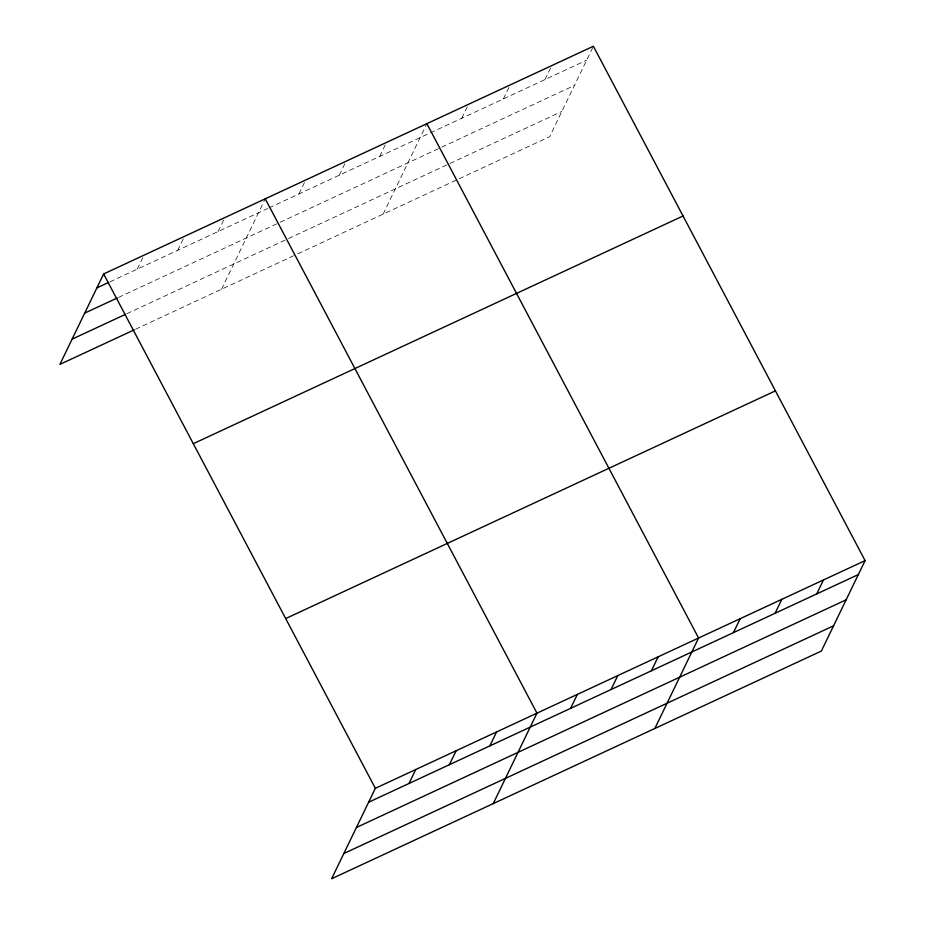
<?xml version="1.0" encoding="UTF-8"?>
<svg xmlns="http://www.w3.org/2000/svg" width="925" height="925" viewBox="0 0 925 925"><rect width="100%" height="100%" fill="white"/><g stroke="black" fill="none" stroke-linecap="round" stroke-linejoin="round"><path stroke-width="0.69" stroke-dasharray="4.62 3.47" d="M137.293 269.106L144.034 255.161M177.692 250.328L184.433 236.372M218.092 231.539L224.844 217.595M221.526 289.248L265.244 198.806M298.902 193.972L305.655 180.017M339.313 175.183L346.054 161.239M379.712 156.406L385.841 143.722M383.135 214.114L426.252 124.933M461.748 118.261L467.877 105.577M503.373 98.906L510.114 84.961M544.998 79.55L551.138 66.877M592.763 47.522L549.647 136.692L297.122 254.109M109.925 281.836L267.626 208.518M268.932 207.905L586.635 60.206M118.573 297.387L278.887 222.856M280.183 222.243L440.439 147.746M441.734 147.133L574.425 85.447M126.852 313.702L287.166 239.159M288.461 238.558L448.683 164.072M449.978 163.471L561.857 111.451M135.501 329.242L295.815 254.71"/><path stroke-width="1.39" d="M865.095 560.608L375.353 788.308L331.624 878.75L821.365 651.05L865.095 560.608L593.376 46.25L103.635 273.95L59.905 364.392L134.194 329.855M409.012 783.475L415.753 769.519M449.411 764.686L456.152 750.73M489.822 745.897L496.563 731.952M493.245 803.605L536.962 713.163L265.244 198.806M570.621 708.33L577.373 694.374M611.032 689.541L617.773 675.597M651.431 670.764L658.172 656.808M654.854 728.472L698.583 638.03L426.864 123.661M733.467 632.619L740.208 618.675M775.092 613.263L781.833 599.319M816.717 593.908L823.47 579.963M96.882 287.895L108.618 282.437M84.684 313.136L117.267 297.989M72.115 339.151L125.546 314.303M193.302 443.688L683.043 215.988M285.686 618.571L775.428 390.87M368.601 802.253L858.354 574.564M356.403 827.493L846.144 599.805M343.834 853.509L833.575 625.809M103.635 273.95L375.353 788.308"/></g></svg>
